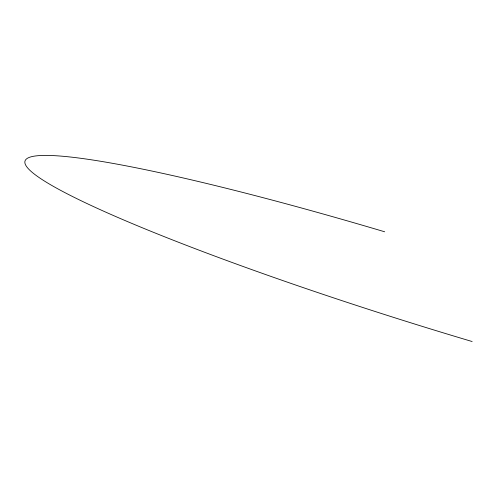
<?xml version="1.0" encoding="UTF-8"?>
<svg xmlns="http://www.w3.org/2000/svg" width="497" height="497" viewBox="0 0 497 497"><rect width="100%" height="100%" fill="white"/><g stroke="black" fill="none" stroke-linecap="round" stroke-linejoin="round"><path stroke-width="0.75" d="M472.15 341.532A422.506 39.76 17.3 0 1 27.229 167.427A422.506 39.76 17.3 0 1 384.684 231.788"/></g></svg>
